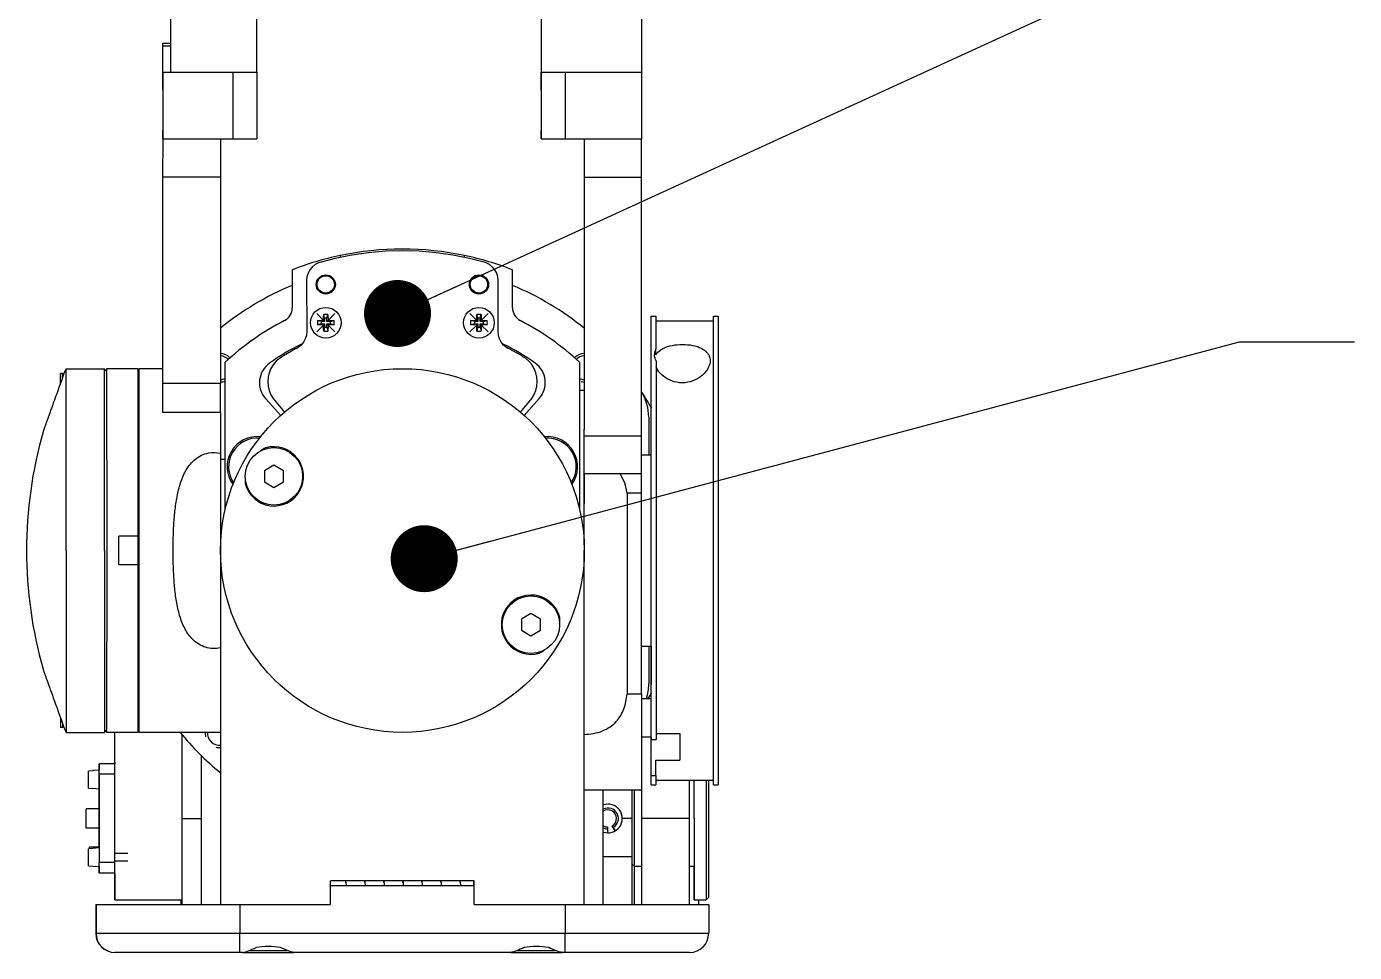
# Model space of a CAD drawing. Header units: millimetres. Extents: x 0 to 594, y 0 to 420.
# Drawn here: x 449.8 to 519.1, y 107.5 to 155.9 of the extents above; entities that cross this region are included whole.
import ezdxf

# ---------------------------------------------------------------- set-up
doc = ezdxf.new("R2010")
doc.units = ezdxf.units.MM
doc.header["$LTSCALE"] = 32.67
doc.layers.get('0').update_dxf_attribs({"linetype": 'CONTINUOUS'})
for name, color, linetype in [('AXIS', 7, 'CONTINUOUS'), ('COSMETIC', 7, 'CONTINUOUS'), ('NOTE', 7, 'CONTINUOUS')]:
    doc.layers.add(name, color=color, linetype=linetype)
doc.styles.get("Standard").update_dxf_attribs({"font": 'txt', "width": 0.85})
doc.dimstyles.get("Standard").update_dxf_attribs({"dimtxt": 3.5, "dimasz": 3.5, "dimexe": 1.5, "dimexo": 1, "dimtad": 1, "dimtxsty": 'STANDARD', "dimcen": 0.09, "dimadec": 0, "dimazin": 0, "dimtol": 1, "dimtp": 0.01, "dimtm": 0.01, "dimtfac": 1, "dimtofl": 0, "dimtmove": 0, "dimatfit": 3, "dimfxl": 1, "dimtolj": 1, "dimarcsym": 0})

msp = doc.modelspace()

# ---------------------------------------------------------------- linework, layer by layer
at = {"color": 7, "linetype": 'CONTINUOUS'}
for p, q in [((457.307, 153.547), (457.307, 162.152)), ((461.807, 153.547), (461.807, 162.152)), ((481.898, 161.212), (481.898, 153.547)), ((476.648, 160.197), (476.648, 153.547)), ((456.9, 155.047), (457.306, 155.047)), ((456.9, 153.547), (456.9, 155.047)), ((456.9, 154.922), (457.307, 154.922)), ((456.896, 152.597), (456.896, 153.547)), ((456.903, 153.547), (461.807, 153.547)), ((456.903, 150.047), (456.903, 153.547)), ((460.553, 153.547), (460.553, 150.047)), ((461.803, 153.547), (461.803, 150.047)), ((476.646, 152.597), (476.646, 153.547)), ((476.648, 153.547), (481.903, 153.547)), ((476.653, 153.547), (476.653, 150.047)), ((477.903, 153.547), (477.903, 150.047)), ((481.903, 150.047), (481.903, 153.547)), ((456.896, 150.047), (456.896, 150.497)), ((456.901, 148.047), (456.902, 150.047)), ((456.903, 150.047), (461.803, 150.047)), ((459.902, 150.047), (459.901, 148.047)), ((476.646, 150.047), (476.646, 150.497)), ((476.652, 150.047), (476.646, 150.047)), ((476.653, 150.047), (481.903, 150.047)), ((478.902, 150.047), (478.901, 148.047)), ((481.901, 148.047), (481.902, 150.047)), ((459.901, 148.047), (456.901, 148.047)), ((456.901, 137.265), (456.901, 148.047)), ((459.901, 148.047), (459.901, 137.265)), ((478.901, 148.047), (481.901, 148.047)), ((478.901, 148.047), (478.901, 134.852)), ((481.901, 134.547), (481.901, 148.047)), ((465.094, 143.603), (465.095, 143.598)), ((465.095, 143.598), (465.094, 143.603)), ((466.154, 143.958), (466.154, 143.862)), ((472.654, 143.862), (472.654, 143.958)), ((473.668, 143.615), (473.668, 143.612)), ((463.654, 143.21), (463.654, 141.228)), ((475.154, 141.228), (475.154, 143.21)), ((464.404, 142.647), (464.399, 142.647)), ((465.345, 140.684), (465.296, 140.882)), ((465.464, 140.684), (465.513, 140.882)), ((473.345, 140.684), (473.296, 140.882)), ((473.464, 140.684), (473.513, 140.882)), ((482.4, 140.797), (482.65, 140.797)), ((482.403, 134.297), (482.4, 140.797)), ((482.65, 140.797), (482.65, 140.547)), ((485.65, 140.797), (485.9, 140.797)), ((485.65, 140.547), (485.65, 140.797)), ((485.9, 140.797), (485.903, 134.297)), ((465.167, 140.506), (464.969, 140.556)), ((465.167, 140.388), (464.969, 140.338)), ((465.345, 140.506), (465.167, 140.506)), ((465.167, 140.506), (465.167, 140.388)), ((465.167, 140.388), (465.345, 140.388)), ((465.345, 140.506), (465.286, 140.566)), ((465.345, 140.388), (465.286, 140.328)), ((465.345, 140.209), (465.296, 140.012)), ((465.464, 140.684), (465.345, 140.684)), ((465.345, 140.684), (465.345, 140.506)), ((465.345, 140.388), (465.345, 140.209)), ((465.345, 140.209), (465.464, 140.209)), ((465.464, 140.506), (465.464, 140.684)), ((465.464, 140.506), (465.523, 140.566)), ((465.642, 140.506), (465.464, 140.506)), ((465.464, 140.388), (465.642, 140.388)), ((465.464, 140.388), (465.523, 140.328)), ((465.464, 140.209), (465.464, 140.388)), ((465.464, 140.209), (465.513, 140.012)), ((465.642, 140.506), (465.84, 140.556)), ((465.642, 140.388), (465.642, 140.506)), ((465.642, 140.388), (465.84, 140.338)), ((473.167, 140.506), (472.969, 140.556)), ((473.167, 140.388), (472.969, 140.338)), ((473.345, 140.506), (473.167, 140.506)), ((473.167, 140.506), (473.167, 140.388)), ((473.167, 140.388), (473.345, 140.388)), ((473.345, 140.506), (473.286, 140.566)), ((473.345, 140.388), (473.286, 140.328)), ((473.345, 140.209), (473.296, 140.012)), ((473.464, 140.684), (473.345, 140.684)), ((473.345, 140.684), (473.345, 140.506)), ((473.345, 140.388), (473.345, 140.209)), ((473.345, 140.209), (473.464, 140.209)), ((473.464, 140.506), (473.464, 140.684)), ((473.464, 140.506), (473.523, 140.566)), ((473.642, 140.506), (473.464, 140.506)), ((473.464, 140.388), (473.642, 140.388)), ((473.464, 140.388), (473.523, 140.328)), ((473.464, 140.209), (473.464, 140.388)), ((473.464, 140.209), (473.513, 140.012)), ((473.642, 140.506), (473.84, 140.556)), ((473.642, 140.388), (473.642, 140.506)), ((473.642, 140.388), (473.84, 140.338)), ((482.65, 140.547), (485.65, 140.547)), ((482.65, 140.547), (482.651, 139.059)), ((485.653, 133.472), (485.65, 140.547)), ((474.404, 139.984), (474.399, 139.984)), ((463.854, 139.097), (463.857, 139.092)), ((474.935, 139.108), (474.932, 139.103)), ((474.932, 139.103), (474.935, 139.108)), ((453.85, 137.922), (453.975, 138.047)), ((455.6, 138.047), (453.975, 138.047)), ((453.977, 128.547), (453.975, 138.047)), ((455.601, 137.097), (455.6, 138.047)), ((456.9, 138.047), (455.65, 138.047)), ((455.651, 137.012), (455.65, 138.047)), ((456.901, 135.749), (456.9, 138.047)), ((460.154, 130.667), (460.154, 138.38)), ((463.119, 138.679), (463.126, 138.667)), ((463.127, 138.667), (463.12, 138.679)), ((475.7, 138.674), (475.699, 138.672)), ((478.654, 138.38), (478.654, 130.721)), ((482.652, 138.45), (482.652, 138.139)), ((482.652, 138.139), (482.652, 118.985)), ((451.65, 137.797), (451.55, 137.797)), ((451.55, 137.282), (451.55, 137.797)), ((451.71, 137.737), (451.65, 137.797)), ((451.65, 137.562), (451.65, 137.797)), ((455.601, 136.297), (455.601, 137.097)), ((455.65, 136.922), (455.601, 136.922)), ((455.651, 136.922), (455.651, 137.012)), ((455.651, 135.672), (455.651, 136.922)), ((459.901, 137.265), (456.901, 137.265)), ((456.901, 135.749), (456.901, 137.265)), ((459.901, 135.749), (459.901, 137.265)), ((455.602, 135.047), (455.601, 136.297)), ((462.26, 136.482), (463.055, 135.598)), ((475.757, 135.603), (476.549, 136.482)), ((455.65, 135.672), (455.601, 135.672)), ((455.652, 135.047), (455.651, 135.672)), ((459.901, 135.749), (456.901, 135.749)), ((459.901, 135.749), (459.902, 133.627)), ((482.272, 135.519), (482.272, 133.547)), ((455.6, 135.047), (455.65, 135.047)), ((455.602, 133.222), (455.602, 135.047)), ((455.652, 133.172), (455.652, 135.047)), ((478.901, 134.547), (481.901, 134.547)), ((481.902, 132.547), (481.901, 134.547)), ((482.403, 133.297), (482.403, 134.297)), ((485.903, 134.297), (485.903, 133.297)), ((455.602, 131.622), (455.602, 133.222)), ((455.651, 133.172), (455.602, 133.172)), ((455.652, 133.047), (455.652, 133.172)), ((459.902, 133.627), (459.902, 123.467)), ((481.901, 133.547), (482.4, 133.547)), ((482.403, 123.547), (482.403, 133.297)), ((485.653, 130.597), (485.653, 133.472)), ((485.903, 133.297), (485.903, 130.602)), ((455.652, 131.672), (455.652, 133.047)), ((462.696, 132.999), (462.196, 132.711)), ((462.196, 132.711), (462.196, 132.133)), ((463.196, 132.711), (462.696, 132.999)), ((463.196, 132.133), (463.196, 132.711)), ((478.902, 132.565), (478.902, 132.547)), ((481.902, 132.547), (478.902, 132.547)), ((478.902, 132.547), (478.902, 131.001)), ((481.902, 131.547), (481.902, 132.547)), ((462.196, 132.133), (462.696, 131.845)), ((462.696, 131.845), (463.196, 132.133)), ((455.651, 131.672), (455.602, 131.672)), ((455.602, 130.709), (455.602, 131.622)), ((455.652, 128.547), (455.652, 131.672)), ((481.902, 131.547), (481.138, 131.547)), ((481.138, 131.547), (481.138, 121.047)), ((481.902, 121.047), (481.902, 131.547)), ((455.602, 129.297), (455.602, 130.709)), ((485.653, 130.108), (485.653, 130.597)), ((485.903, 130.602), (485.903, 129.372)), ((485.653, 129.372), (485.653, 130.108)), ((455.602, 129.297), (454.602, 129.297)), ((454.602, 128.547), (454.602, 129.297)), ((455.602, 128.547), (455.602, 129.297)), ((485.653, 127.722), (485.653, 129.372)), ((485.903, 129.372), (485.903, 127.722)), ((453.975, 119.047), (453.977, 128.547)), ((454.602, 127.797), (454.602, 128.547)), ((455.602, 127.797), (455.602, 128.547)), ((455.652, 125.422), (455.652, 128.547)), ((459.906, 128.547), (459.906, 110.047)), ((478.906, 110.047), (478.906, 128.542)), ((455.602, 127.797), (454.602, 127.797)), ((455.602, 125.797), (455.602, 127.797)), ((485.653, 126.497), (485.653, 127.722)), ((485.903, 127.722), (485.903, 126.497)), ((485.653, 123.622), (485.653, 126.497)), ((485.903, 126.497), (485.903, 123.622)), ((455.602, 125.472), (455.602, 125.797)), ((455.602, 124.672), (455.602, 125.472)), ((455.651, 125.422), (455.602, 125.422)), ((455.652, 124.672), (455.652, 125.422)), ((476.119, 125.249), (475.619, 124.961)), ((475.619, 124.961), (475.619, 124.383)), ((476.619, 124.961), (476.119, 125.249)), ((476.619, 124.383), (476.619, 124.961)), ((455.602, 123.872), (455.602, 124.672)), ((455.652, 124.047), (455.652, 124.672)), ((475.619, 124.383), (476.119, 124.095)), ((476.119, 124.095), (476.619, 124.383)), ((455.601, 121.597), (455.602, 123.872)), ((455.651, 123.922), (455.602, 123.922)), ((455.651, 121.547), (455.652, 123.922)), ((455.652, 123.922), (455.652, 124.047)), ((459.902, 123.467), (459.902, 123.047)), ((481.902, 123.547), (482.4, 123.547)), ((482.272, 123.547), (482.272, 121.575)), ((482.397, 123.547), (482.397, 121.547)), ((482.402, 121.547), (482.403, 123.547)), ((485.65, 116.547), (485.653, 123.622)), ((485.903, 123.622), (485.902, 121.547)), ((459.902, 123.047), (459.9, 119.047)), ((455.6, 122.047), (455.65, 122.047)), ((455.601, 120.797), (455.601, 121.597)), ((455.65, 121.422), (455.601, 121.422)), ((455.651, 120.172), (455.651, 121.547)), ((482.402, 120.547), (482.402, 121.547)), ((485.902, 121.547), (485.902, 120.547)), ((455.601, 119.997), (455.601, 120.797)), ((481.902, 121.047), (481.138, 121.047)), ((481.902, 121.047), (481.902, 119.275)), ((482.4, 120.797), (481.902, 120.797)), ((455.6, 119.047), (455.601, 119.997)), ((455.65, 120.172), (455.601, 120.172)), ((455.65, 119.047), (455.651, 120.047)), ((455.651, 120.047), (455.651, 120.172)), ((482.402, 118.797), (482.402, 120.547)), ((485.902, 120.547), (485.902, 118.797)), ((451.55, 119.812), (451.55, 119.297)), ((451.65, 119.297), (451.55, 119.297)), ((451.65, 119.532), (451.65, 119.297)), ((451.71, 119.357), (451.65, 119.297)), ((453.85, 119.172), (453.975, 119.047)), ((455.6, 119.047), (453.975, 119.047)), ((454.391, 118.547), (454.391, 119.047)), ((459.9, 119.047), (455.65, 119.047)), ((457.891, 118.937), (457.891, 118.147)), ((481.902, 119.275), (481.902, 118.547)), ((482.4, 118.797), (481.902, 118.797)), ((482.398, 118.797), (482.398, 118.673)), ((482.401, 116.787), (482.401, 118.673)), ((482.402, 118.673), (482.402, 118.797)), ((482.402, 118.673), (482.652, 118.673)), ((482.652, 118.985), (483.902, 118.985)), ((482.652, 118.985), (482.652, 118.673)), ((483.902, 118.985), (483.901, 117.598)), ((485.902, 118.797), (485.9, 116.297)), ((454.391, 117.497), (454.391, 118.547)), ((457.891, 118.147), (457.891, 117.922)), ((457.891, 117.922), (457.891, 115.172)), ((481.902, 118.547), (481.9, 116.047)), ((453.564, 117.404), (453.566, 117.404)), ((453.564, 117.404), (453.564, 117.079)), ((454.391, 117.404), (453.566, 117.404)), ((453.566, 116.854), (453.566, 117.404)), ((454.389, 117.497), (454.389, 117.404)), ((454.391, 117.297), (454.391, 117.497)), ((454.391, 116.146), (454.391, 117.297)), ((482.651, 117.598), (483.901, 117.598)), ((482.651, 116.787), (482.651, 117.598)), ((453.239, 117.044), (453.014, 117.024)), ((453.014, 116.133), (453.014, 117.024)), ((453.564, 117.079), (453.239, 117.05)), ((453.239, 117.05), (453.239, 117.044)), ((453.564, 116.873), (453.564, 117.079)), ((453.564, 116.733), (453.564, 116.873)), ((453.564, 116.579), (453.564, 116.733)), ((453.564, 116.279), (453.564, 116.579)), ((454.391, 116.854), (453.566, 116.854)), ((453.566, 116.854), (453.566, 112.239)), ((482.4, 116.297), (482.401, 116.787)), ((482.401, 116.787), (482.651, 116.787)), ((482.651, 116.787), (482.65, 116.547)), ((482.65, 116.547), (485.65, 116.547)), ((482.65, 116.547), (482.65, 116.297)), ((484.391, 116.547), (484.391, 115.397)), ((485.266, 116.547), (485.266, 114.547)), ((485.391, 116.547), (485.391, 114.547)), ((485.65, 116.297), (485.65, 116.547)), ((453.014, 116.133), (453.239, 116.113)), ((453.239, 116.113), (453.239, 116.107)), ((453.564, 116.079), (453.239, 116.107)), ((453.564, 116.079), (453.564, 116.279)), ((453.564, 115.047), (453.564, 116.079)), ((454.391, 115.597), (454.391, 116.146)), ((478.906, 116.047), (481.9, 116.047)), ((481.391, 116.047), (481.391, 114.547)), ((481.516, 116.047), (481.516, 114.547)), ((481.891, 116.047), (481.891, 114.547)), ((482.4, 116.297), (482.65, 116.297)), ((485.65, 116.297), (485.9, 116.297)), ((454.392, 114.547), (454.391, 115.597)), ((457.891, 115.172), (457.892, 114.587)), ((484.391, 115.397), (484.391, 114.547)), ((453.564, 115.047), (452.889, 115.047)), ((452.889, 114.047), (452.889, 115.047)), ((453.564, 114.047), (453.564, 115.047)), ((454.391, 112.814), (454.392, 114.547)), ((457.892, 114.587), (457.891, 112.333)), ((457.891, 114.547), (458.892, 114.547)), ((481.391, 114.547), (481.391, 112.547)), ((481.516, 114.547), (481.516, 112.922)), ((484.391, 114.547), (481.891, 114.547)), ((481.891, 114.547), (481.891, 110.047)), ((484.391, 114.547), (484.391, 110.047)), ((485.266, 114.547), (485.265, 110.297)), ((485.391, 114.547), (485.391, 113.047)), ((453.564, 114.047), (452.889, 114.047)), ((453.564, 113.047), (453.564, 114.047)), ((480.141, 113.797), (480.141, 114.097)), ((480.366, 114.157), (480.364, 114.157)), ((480.364, 114.157), (480.511, 113.902)), ((480.513, 113.903), (480.366, 114.157)), ((453.241, 112.98), (453.016, 112.96)), ((453.016, 112.069), (453.016, 112.96)), ((453.564, 113.047), (453.064, 113.047)), ((453.064, 112.964), (453.064, 113.047)), ((453.566, 113.014), (453.241, 112.986)), ((453.241, 112.986), (453.241, 112.98)), ((453.564, 113.014), (453.564, 113.047)), ((454.391, 112.503), (454.391, 112.814)), ((455.066, 112.714), (454.391, 112.714)), ((454.391, 112.214), (454.391, 112.503)), ((481.391, 112.547), (479.893, 112.547)), ((481.391, 112.547), (481.391, 110.047)), ((481.516, 112.922), (481.515, 112.047)), ((485.391, 113.047), (485.39, 110.422)), ((453.016, 112.069), (453.241, 112.049)), ((453.241, 112.049), (453.241, 112.043)), ((453.566, 112.014), (453.241, 112.043)), ((453.564, 112.014), (453.564, 111.689)), ((453.566, 111.689), (453.564, 111.689)), ((454.391, 112.239), (453.566, 112.239)), ((453.566, 111.689), (453.566, 112.239)), ((454.391, 111.689), (453.566, 111.689)), ((454.389, 111.689), (454.389, 110.297)), ((455.066, 112.314), (454.391, 112.314)), ((454.391, 111.797), (454.391, 112.214)), ((454.391, 110.297), (454.391, 111.797)), ((457.891, 112.333), (457.891, 110.047)), ((481.391, 112.171), (481.515, 112.047)), ((481.512, 112.05), (481.512, 110.047)), ((473.156, 111.297), (465.656, 111.297)), ((465.656, 110.047), (465.656, 111.297)), ((465.656, 111.047), (473.156, 111.047)), ((468.446, 111.128), (468.456, 111.047)), ((469.428, 111.244), (469.422, 111.297)), ((469.434, 111.191), (469.428, 111.244)), ((469.438, 111.153), (469.446, 111.09)), ((469.446, 111.09), (469.451, 111.047)), ((470.422, 111.248), (470.418, 111.297)), ((470.419, 111.297), (470.425, 111.228)), ((470.425, 111.228), (470.436, 111.128)), ((470.436, 111.128), (470.446, 111.047)), ((472.409, 111.297), (472.417, 111.216)), ((472.417, 111.216), (472.434, 111.065)), ((472.434, 111.065), (472.436, 111.047)), ((473.143, 111.047), (473.143, 111.297)), ((473.156, 110.047), (473.156, 111.297)), ((454.391, 110.297), (457.891, 110.297)), ((457.847, 110.047), (457.847, 110.297)), ((484.886, 110.047), (484.886, 110.297)), ((485.39, 110.422), (485.265, 110.297)), ((453.389, 110.047), (465.656, 110.047)), ((453.389, 110.047), (453.389, 108.547)), ((453.404, 110.047), (453.404, 108.547)), ((460.906, 110.047), (460.906, 108.547)), ((473.156, 110.047), (485.404, 110.047)), ((477.906, 110.047), (477.906, 108.547)), ((485.404, 110.047), (485.404, 108.547)), ((453.389, 108.547), (485.404, 108.547)), ((460.906, 107.547), (460.906, 108.547)), ((477.906, 107.547), (477.906, 108.547)), ((461.049, 107.547), (454.389, 107.547)), ((461.069, 107.547), (463.742, 107.547)), ((461.406, 107.647), (463.406, 107.647)), ((475.049, 107.547), (463.762, 107.547)), ((475.069, 107.547), (477.742, 107.547)), ((475.406, 107.647), (477.406, 107.647)), ((484.404, 107.547), (477.762, 107.547))]:
    msp.add_line(p, q, dxfattribs=at)
at = {"color": 6, "linetype": 'CONTINUOUS'}
for p, q in [((465.02, 143.575), (464.846, 143.482)), ((465.095, 143.598), (465.02, 143.575)), ((465.898, 143.811), (465.094, 143.603)), ((466.765, 143.983), (465.898, 143.811)), ((467.64, 144.107), (466.765, 143.983)), ((468.521, 144.181), (467.64, 144.107)), ((469.404, 144.206), (468.521, 144.181)), ((470.288, 144.181), (469.404, 144.206)), ((471.169, 144.107), (470.288, 144.181)), ((472.044, 143.983), (471.169, 144.107)), ((472.911, 143.811), (472.044, 143.983)), ((473.668, 143.615), (472.911, 143.811)), ((473.789, 143.575), (473.668, 143.612)), ((473.963, 143.482), (473.789, 143.575)), ((464.476, 143.032), (464.419, 142.843)), ((464.569, 143.205), (464.476, 143.032)), ((464.694, 143.358), (464.569, 143.205)), ((464.846, 143.482), (464.694, 143.358)), ((474.115, 143.358), (473.963, 143.482)), ((474.24, 143.205), (474.115, 143.358)), ((474.333, 143.032), (474.24, 143.205)), ((474.39, 142.843), (474.333, 143.032)), ((464.419, 142.843), (464.399, 142.647)), ((464.404, 142.647), (464.409, 139.984)), ((474.409, 142.647), (474.39, 142.843)), ((474.404, 139.984), (474.409, 142.647)), ((464.24, 139.426), (464.115, 139.274)), ((464.333, 139.6), (464.24, 139.426)), ((464.39, 139.788), (464.333, 139.6)), ((464.409, 139.984), (464.39, 139.788)), ((474.419, 139.788), (474.399, 139.984)), ((474.476, 139.6), (474.419, 139.788)), ((474.569, 139.426), (474.476, 139.6)), ((474.694, 139.274), (474.569, 139.426)), ((463.191, 138.725), (463.12, 138.679)), ((463.823, 139.081), (463.191, 138.725)), ((463.854, 139.097), (463.823, 139.081)), ((463.963, 139.149), (463.857, 139.092)), ((464.115, 139.274), (463.963, 139.149)), ((474.846, 139.149), (474.694, 139.274)), ((474.932, 139.103), (474.846, 139.149)), ((474.987, 139.083), (474.935, 139.108)), ((475.619, 138.727), (474.987, 139.083)), ((475.7, 138.674), (475.619, 138.727)), ((462.536, 138.051), (462.446, 137.833)), ((462.66, 138.252), (462.536, 138.051)), ((462.813, 138.432), (462.66, 138.252)), ((462.992, 138.585), (462.813, 138.432)), ((463.127, 138.667), (462.992, 138.585)), ((475.833, 138.59), (475.699, 138.672)), ((476.012, 138.437), (475.833, 138.59)), ((476.166, 138.257), (476.012, 138.437)), ((476.289, 138.056), (476.166, 138.257)), ((476.379, 137.838), (476.289, 138.056)), ((462.391, 137.603), (462.372, 137.368)), ((462.372, 137.368), (462.391, 137.132)), ((462.446, 137.833), (462.391, 137.603)), ((476.434, 137.608), (476.379, 137.838)), ((476.453, 137.373), (476.434, 137.608)), ((476.434, 137.137), (476.453, 137.373)), ((462.391, 137.132), (462.446, 136.903)), ((462.446, 136.903), (462.536, 136.685)), ((462.536, 136.685), (462.66, 136.483)), ((476.166, 136.488), (476.289, 136.69)), ((476.289, 136.69), (476.379, 136.908)), ((476.379, 136.908), (476.434, 137.137)), ((462.66, 136.483), (462.728, 136.403)), ((462.728, 136.403), (463.25, 135.782)), ((475.567, 135.778), (476.097, 136.409)), ((476.097, 136.409), (476.166, 136.488))]:
    msp.add_line(p, q, dxfattribs=at)
at = {"color": 7, "linetype": 'CONTINUOUS'}
for points in [[(466.448, 111.199), (466.445, 111.226), (466.438, 111.293), (466.437, 111.297)], [(466.439, 111.297), (466.441, 111.275), (466.451, 111.177)], [(466.451, 111.177), (466.46, 111.091), (466.466, 111.047)], [(467.444, 111.198), (467.439, 111.232), (467.432, 111.297)], [(467.434, 111.297), (467.437, 111.261), (467.447, 111.167)], [(467.447, 111.167), (467.456, 111.083), (467.461, 111.047)], [(468.439, 111.196), (468.433, 111.24), (468.427, 111.297)], [(468.429, 111.297), (468.435, 111.227), (468.446, 111.128)], [(469.424, 111.297), (469.425, 111.28), (469.438, 111.153)], [(470.429, 111.196), (470.427, 111.211), (470.423, 111.248)], [(471.424, 111.198), (471.42, 111.225), (471.413, 111.294), (471.412, 111.297)], [(471.414, 111.297), (471.418, 111.254), (471.427, 111.162)], [(471.427, 111.162), (471.437, 111.08), (471.441, 111.047)], [(472.419, 111.194), (472.415, 111.224), (472.408, 111.292), (472.407, 111.297)]]:
    msp.add_lwpolyline(points, dxfattribs=at)
at = {"color": 6, "linetype": 'CONTINUOUS'}
for centre in [(465.404, 142.447), (473.404, 142.447)]:
    msp.add_circle(centre, 0.5, dxfattribs=at)
at = {"color": 7, "linetype": 'CONTINUOUS'}
for centre, radius in [((465.404, 142.447), 0.453), ((473.404, 142.447), 0.453), ((465.404, 140.447), 0.8), ((473.404, 140.447), 0.8), ((462.696, 132.422), 1.5), ((476.119, 124.672), 1.5)]:
    msp.add_circle(centre, radius, dxfattribs=at)
for centre, radius, start, end in [((469.404, 128.547), 15.75, 78.09151, 101.90849), ((469.404, 128.547), 15.75, 101.90849, 111.41247), ((469.404, 128.547), 15.75, 68.58753, 78.09151), ((469.397, 128.547), 15, 112.5385, 129.35708), ((469.397, 128.547), 15, 50.61255, 67.39702), ((462.904, 141.228), 0.75, 297.13833, 360), ((465.404, 138.363), 2.521, 89.99529, 92.46853), ((465.404, 138.356), 2.529, 87.535, 90.0011), ((473.404, 138.363), 2.521, 89.99529, 92.46853), ((473.404, 138.356), 2.529, 87.535, 90.0011), ((475.904, 141.228), 0.75, 180, 242.86167), ((469.404, 128.547), 13.5, 117.13833, 133.25017), ((467.498, 140.447), 2.531, 177.53616, 182.46384), ((463.315, 140.447), 2.527, 357.53265, 2.46735), ((475.498, 140.447), 2.531, 177.53616, 182.46384), ((471.315, 140.447), 2.527, 357.53265, 2.46735), ((469.404, 128.547), 13.5, 46.74983, 62.86167), ((465.404, 142.538), 2.529, 267.5351, 270.00108), ((465.405, 142.53), 2.521, 269.99524, 272.46867), ((473.404, 142.538), 2.529, 267.5351, 270.00108), ((473.405, 142.53), 2.521, 269.99524, 272.46867), ((469.404, 128.547), 12, 116.02816, 125.32259), ((469.404, 128.547), 12, 54.67741, 63.96988), ((463.189, 137.318), 1.25, 125.32259, 222), ((475.62, 137.318), 1.25, 318, 54.67741), ((469.396, 128.547), 15, 29.69971, 33.47923), ((479.772, 135.519), 2.5, 0, 31.22767), ((461.826, 132.922), 1.5, 85.35938, 214.70578), ((476.982, 132.922), 1.5, 325.73123, 94.15794), ((479.772, 121.575), 2.5, 341.78245, 360), ((469.396, 128.547), 15, 328.83153, 330.30069), ((469.397, 128.547), 15, 219.35819, 230.66191), ((480.141, 114.547), 0.548, 300, 117.11449), ((480.141, 114.547), 0.45, 300, 123.57573), ((480.141, 114.547), 0.45, 236.25929, 270), ((480.141, 114.547), 0.548, 242.94003, 270), ((454.389, 108.547), 1, 180, 270), ((454.404, 108.547), 1, 180, 270), ((484.404, 108.547), 1, 270, 360)]:
    msp.add_arc(centre, radius, start, end, dxfattribs=at)
at = {"color": 2, "linetype": 'CONTINUOUS'}
for centre, start, end in [((459.851, 138.093), 42.43719, 86.13145), ((478.942, 138.093), 93.39333, 136.79), ((459.851, 138.093), 273.86873, 293.7361), ((478.942, 138.093), 255, 266.60642), ((459.851, 119.001), 176.48735, 195), ((459.851, 119.001), 255, 274.16582)]:
    msp.add_arc(centre, 0.75, start, end, dxfattribs=at)
at = {"color": 7, "linetype": 'CONTINUOUS'}
msp.add_ellipse((478.902, 131.297), major_axis=(-1.591, 1.591), ratio=0.999718, start_param=-2.244712, end_param=-1.767022, dxfattribs=at)
for points, knots in [([(465.286, 140.566), (465.286, 140.593), (465.288, 140.699), (465.292, 140.804), (465.296, 140.882)], [0, 0, 0, 0, 0.259377, 1, 1, 1, 1]), ([(465.513, 140.882), (465.515, 140.857), (465.519, 140.752), (465.522, 140.646), (465.523, 140.566)], [0, 0, 0, 0, 0.238687, 1, 1, 1, 1]), ([(473.286, 140.566), (473.286, 140.593), (473.288, 140.699), (473.292, 140.804), (473.296, 140.882)], [0, 0, 0, 0, 0.259377, 1, 1, 1, 1]), ([(473.513, 140.882), (473.515, 140.857), (473.519, 140.752), (473.522, 140.646), (473.523, 140.566)], [0, 0, 0, 0, 0.238687, 1, 1, 1, 1]), ([(464.969, 140.556), (464.994, 140.557), (465.1, 140.562), (465.205, 140.565), (465.286, 140.566)], [0, 0, 0, 0, 0.238696, 1, 1, 1, 1]), ([(465.286, 140.328), (465.258, 140.329), (465.153, 140.331), (465.047, 140.334), (464.969, 140.338)], [0, 0, 0, 0, 0.259366, 1, 1, 1, 1]), ([(465.296, 140.012), (465.294, 140.037), (465.29, 140.142), (465.287, 140.248), (465.286, 140.328)], [0, 0, 0, 0, 0.238685, 1, 1, 1, 1]), ([(465.523, 140.328), (465.523, 140.301), (465.521, 140.195), (465.517, 140.09), (465.513, 140.012)], [0, 0, 0, 0, 0.259376, 1, 1, 1, 1]), ([(465.523, 140.566), (465.55, 140.565), (465.656, 140.563), (465.762, 140.56), (465.84, 140.556)], [0, 0, 0, 0, 0.259387, 1, 1, 1, 1]), ([(465.84, 140.338), (465.814, 140.337), (465.709, 140.332), (465.603, 140.329), (465.523, 140.328)], [0, 0, 0, 0, 0.238676, 1, 1, 1, 1]), ([(472.969, 140.556), (472.994, 140.557), (473.1, 140.562), (473.205, 140.565), (473.286, 140.566)], [0, 0, 0, 0, 0.238696, 1, 1, 1, 1]), ([(473.286, 140.328), (473.258, 140.329), (473.153, 140.331), (473.047, 140.334), (472.969, 140.338)], [0, 0, 0, 0, 0.259366, 1, 1, 1, 1]), ([(473.296, 140.012), (473.294, 140.037), (473.29, 140.142), (473.287, 140.248), (473.286, 140.328)], [0, 0, 0, 0, 0.238685, 1, 1, 1, 1]), ([(473.523, 140.328), (473.523, 140.301), (473.521, 140.195), (473.517, 140.09), (473.513, 140.012)], [0, 0, 0, 0, 0.259376, 1, 1, 1, 1]), ([(473.523, 140.566), (473.55, 140.565), (473.656, 140.563), (473.762, 140.56), (473.84, 140.556)], [0, 0, 0, 0, 0.259387, 1, 1, 1, 1]), ([(473.84, 140.338), (473.814, 140.337), (473.709, 140.332), (473.603, 140.329), (473.523, 140.328)], [0, 0, 0, 0, 0.238676, 1, 1, 1, 1]), ([(459.902, 123.467), (459.774, 123.435), (459.508, 123.406), (459.117, 123.472), (458.765, 123.635), (458.372, 123.945), (458.014, 124.46), (457.752, 125.157), (457.593, 125.897), (457.5, 126.662), (457.45, 127.444), (457.429, 128.235), (457.431, 129.028), (457.458, 129.817), (457.516, 130.596), (457.62, 131.357), (457.798, 132.09), (458.089, 132.775), (458.484, 133.265), (458.908, 133.538), (459.154, 133.621), (459.282, 133.645)], [0, 0, 0, 0, 0.032318, 0.064529, 0.095939, 0.126478, 0.186193, 0.246444, 0.308095, 0.371127, 0.435212, 0.49993, 0.564829, 0.629451, 0.693346, 0.756106, 0.817442, 0.87746, 0.937321, 0.968201, 1, 1, 1, 1]), ([(478.902, 118.942), (479.227, 118.942), (479.709, 119.028), (480.253, 119.317), (480.574, 119.593), (480.816, 119.916), (481.041, 120.393), (481.116, 120.785), (481.138, 121.047)], [0, 0, 0, 0, 0.285969, 0.41667, 0.538491, 0.654655, 0.768734, 1, 1, 1, 1]), ([(461.049, 107.547), (461.097, 107.547), (461.204, 107.57), (461.442, 107.656), (461.63, 107.743), (461.765, 107.797)], [0, 0, 0, 0, 0.188579, 0.425416, 1, 1, 1, 1]), ([(463.046, 107.797), (462.836, 107.84), (462.406, 107.891), (461.976, 107.84), (461.765, 107.797)], [0, 0, 0, 0, 0.499985, 1, 1, 1, 1]), ([(463.762, 107.547), (463.714, 107.547), (463.607, 107.57), (463.369, 107.656), (463.182, 107.743), (463.046, 107.797)], [0, 0, 0, 0, 0.188511, 0.425331, 1, 1, 1, 1]), ([(475.765, 107.797), (475.63, 107.743), (475.442, 107.656), (475.204, 107.57), (475.097, 107.547), (475.049, 107.547)], [0, 0, 0, 0, 0.574584, 0.811421, 1, 1, 1, 1]), ([(477.046, 107.797), (476.836, 107.84), (476.406, 107.891), (475.976, 107.84), (475.765, 107.797)], [0, 0, 0, 0, 0.499985, 1, 1, 1, 1]), ([(477.762, 107.547), (477.714, 107.547), (477.607, 107.57), (477.369, 107.656), (477.182, 107.743), (477.046, 107.797)], [0, 0, 0, 0, 0.188511, 0.425331, 1, 1, 1, 1])]:
    msp.add_open_spline(points, degree=3, knots=knots, dxfattribs=at)
msp.add_open_spline([(459.282, 133.645), (459.485, 133.684), (459.701, 133.677), (459.902, 133.627)], degree=3, dxfattribs=at)
at = {"layer": 'AXIS', "color": 7, "linetype": 'CONTINUOUS'}
for p, q in [((482.577, 138.769), (482.577, 138.77)), ((482.651, 138.767), (482.651, 139.059)), ((451.71, 137.737), (451.85, 138.047)), ((451.85, 138.047), (453.85, 138.047)), ((451.852, 128.547), (451.85, 138.047)), ((453.85, 137.885), (453.85, 138.047)), ((485.477, 138.469), (485.477, 138.468)), ((451.71, 137.737), (451.6, 137.417)), ((453.851, 137.051), (453.85, 137.885)), ((453.851, 136.297), (453.851, 137.051)), ((478.653, 136.922), (478.9, 136.922)), ((453.852, 134.797), (453.851, 136.297)), ((453.852, 134.747), (453.852, 134.797)), ((453.852, 133.972), (453.852, 134.747)), ((455.6, 135.047), (455.65, 135.047)), ((478.901, 134.843), (478.901, 134.886)), ((478.901, 134.073), (478.901, 134.843)), ((453.852, 131.422), (453.852, 133.972)), ((478.901, 133.597), (478.901, 134.073)), ((460.152, 133.297), (459.902, 133.297)), ((478.902, 133.297), (478.901, 133.597)), ((478.902, 132.902), (478.902, 133.297)), ((478.902, 132.797), (478.902, 132.902)), ((478.902, 129.026), (478.902, 132.797)), ((453.852, 130.872), (453.852, 131.422)), ((453.852, 130.547), (453.852, 130.872)), ((453.852, 129.297), (453.852, 130.547)), ((453.852, 128.547), (453.852, 129.297)), ((478.902, 128.85), (478.902, 129.026)), ((451.852, 128.547), (451.85, 119.047)), ((453.852, 128.547), (453.852, 127.797)), ((453.852, 127.797), (453.852, 126.222)), ((453.852, 126.222), (453.852, 125.672)), ((453.852, 125.672), (453.852, 124.672)), ((453.852, 124.672), (453.852, 123.122)), ((453.852, 123.122), (453.852, 122.297)), ((453.852, 122.297), (453.851, 121.597)), ((453.851, 121.597), (453.851, 120.797)), ((455.6, 122.047), (455.65, 122.047)), ((453.851, 120.797), (453.851, 119.997)), ((453.851, 119.997), (453.85, 119.172)), ((451.6, 119.677), (451.71, 119.357)), ((451.71, 119.357), (451.85, 119.047)), ((455.601, 119.797), (455.649, 119.797)), ((451.85, 119.047), (453.85, 119.047)), ((453.85, 119.172), (453.85, 119.047)), ((458.893, 117.846), (458.893, 110.047)), ((484.641, 114.547), (484.641, 116.547)), ((479.893, 110.047), (479.893, 116.047)), ((481.391, 114.547), (480.891, 114.547)), ((484.641, 114.547), (484.641, 112.047)), ((481.515, 112.047), (481.891, 112.047)), ((484.39, 112.047), (484.64, 112.047)), ((484.64, 110.297), (484.639, 112.047)), ((484.641, 112.047), (484.64, 110.297)), ((484.64, 110.297), (485.265, 110.297))]:
    msp.add_line(p, q, dxfattribs=at)
msp.add_circle((469.407, 128.547), 9.5, dxfattribs=at)
for centre, radius, start, end in [((459.851, 138.093), 0.625, 42.1493, 85.31198), ((478.942, 138.093), 0.625, 94.10863, 136.36604), ((459.851, 138.093), 0.625, 274.68802, 299.25039), ((478.942, 138.093), 0.625, 242.02669, 265.89137), ((472.563, 128.547), 22.788, 164.21249, 195.78751), ((461.826, 132.922), 1.575, 83.71092, 216.40514), ((462.696, 132.422), 1.55, 193.71106, 106.29324), ((463.177, 132.116), 2.014, 117.06271, 125.73645), ((476.982, 132.922), 1.575, 324.09759, 95.72844), ((463.201, 132.158), 2.013, 174.029, 182.93943), ((476.119, 124.672), 1.55, 13.71388, 286.28181), ((475.614, 124.936), 2.014, 354.03128, 2.93334), ((475.637, 124.978), 2.014, 297.06553, 305.7355), ((459.851, 119.001), 0.625, 175.62577, 275.05059), ((480.141, 114.547), 0.75, 250.48945, 109.4757)]:
    msp.add_arc(centre, radius, start, end, dxfattribs=at)
for points, knots in [([(482.577, 138.77), (482.577, 138.82), (482.589, 138.921), (482.627, 139.015), (482.651, 139.059)], [0, 0, 0, 0, 0.496929, 1, 1, 1, 1]), ([(482.652, 138.45), (482.64, 138.477), (482.598, 138.578), (482.577, 138.689), (482.577, 138.769)], [0, 0, 0, 0, 0.263748, 1, 1, 1, 1]), ([(482.651, 138.767), (482.705, 138.866), (482.836, 139), (483.056, 139.128), (483.347, 139.241), (483.769, 139.318), (484.291, 139.317), (484.712, 139.239), (485.002, 139.125), (485.175, 139.023), (485.311, 138.903), (485.408, 138.768), (485.465, 138.621), (485.476, 138.519), (485.477, 138.469)], [0, 0, 0, 0, 0.099994, 0.159028, 0.225032, 0.374926, 0.535341, 0.684966, 0.750785, 0.809629, 0.862169, 0.909977, 0.955181, 1, 1, 1, 1]), ([(485.477, 138.468), (485.477, 138.355), (485.413, 138.108), (485.224, 137.843), (485.012, 137.647), (484.735, 137.459), (484.304, 137.299), (483.744, 137.3), (483.244, 137.488), (482.873, 137.779), (482.705, 138.019), (482.652, 138.139)], [0, 0, 0, 0, 0.09191, 0.198879, 0.259399, 0.324823, 0.469327, 0.623425, 0.76778, 0.893191, 1, 1, 1, 1]), ([(451.6, 137.417), (451.555, 137.297), (451.459, 137.036), (451.309, 136.625), (451.177, 136.261), (451.07, 135.965), (450.992, 135.75), (450.919, 135.545), (450.851, 135.356), (450.79, 135.185), (450.745, 135.057), (450.713, 134.968), (450.693, 134.912), (450.676, 134.863), (450.662, 134.823), (450.652, 134.795), (450.645, 134.776), (450.642, 134.766), (450.638, 134.758), (450.637, 134.752), (450.635, 134.749), (450.635, 134.747), (450.635, 134.747)], [0, 0, 0, 0, 0.135857, 0.29402, 0.461693, 0.545152, 0.626252, 0.703378, 0.77489, 0.839139, 0.894511, 0.918388, 0.939484, 0.95764, 0.972709, 0.984566, 0.989259, 0.993113, 0.996118, 0.99827, 0.999566, 1, 1, 1, 1]), ([(450.635, 122.347), (450.635, 122.347), (450.635, 122.345), (450.637, 122.342), (450.638, 122.336), (450.642, 122.328), (450.645, 122.317), (450.652, 122.299), (450.662, 122.271), (450.676, 122.231), (450.693, 122.182), (450.713, 122.126), (450.745, 122.037), (450.79, 121.909), (450.851, 121.738), (450.919, 121.549), (450.992, 121.344), (451.07, 121.129), (451.177, 120.833), (451.309, 120.469), (451.459, 120.058), (451.555, 119.797), (451.6, 119.677)], [0, 0, 0, 0, 0.000434, 0.00173, 0.003882, 0.006887, 0.010741, 0.015434, 0.027291, 0.04236, 0.060516, 0.081612, 0.105489, 0.160862, 0.22511, 0.296623, 0.373748, 0.454848, 0.538307, 0.70598, 0.864143, 1, 1, 1, 1])]:
    msp.add_open_spline(points, degree=3, knots=knots, dxfattribs=at)
at = {"layer": 'COSMETIC', "color": 7, "linetype": 'CONTINUOUS'}
for p, q in [((464.929, 140.922), (465.286, 140.566)), ((465.879, 140.922), (465.523, 140.566)), ((472.929, 140.922), (473.286, 140.566)), ((473.879, 140.922), (473.523, 140.566)), ((464.929, 139.972), (465.286, 140.328)), ((465.879, 139.972), (465.523, 140.328)), ((472.929, 139.972), (473.286, 140.328)), ((473.879, 139.972), (473.523, 140.328))]:
    msp.add_line(p, q, dxfattribs=at)

# ---------------------------------------------------------------- leaders
at = {"layer": 'NOTE', "color": 2, "linetype": 'CONTINUOUS'}
for points in [[(469.15, 140.93), (512.85, 160.959), (518.85, 160.959)], [(470.544, 128.119), (513.131, 139.454), (519.131, 139.454)]]:
    msp.add_leader(points, dimstyle='STANDARD', override={"dimtad": 0, "dimldrblk": 'DOT'}, dxfattribs=at)

doc.saveas('drawing.dxf')
